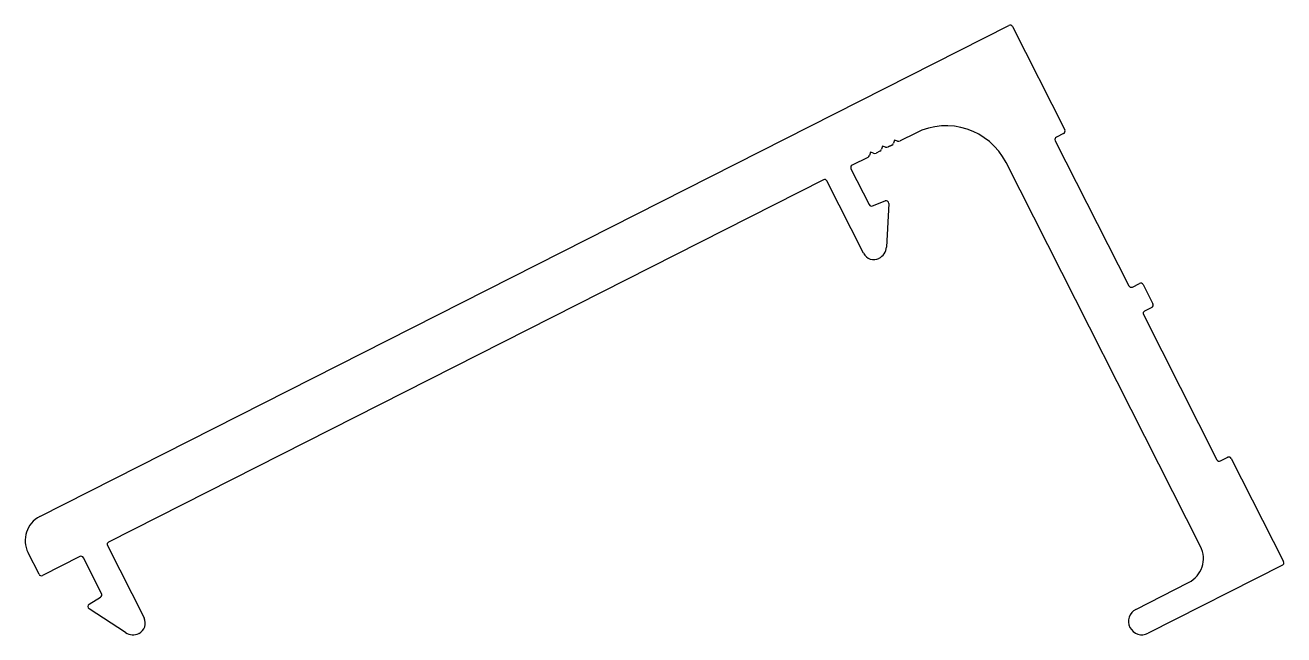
# Model space of a CAD drawing. Extents: x -45.5 to 48.1, y 0.4 to 45.8.
import ezdxf

# ---------------------------------------------------------------- set-up
doc = ezdxf.new("R2010")
doc.units = 0
doc.layers.get('0').update_dxf_attribs({"linetype": 'CONTINUOUS'})

msp = doc.modelspace()

# ---------------------------------------------------------------- linework, layer by layer
at = {"color": 7}
for p, q in [((-44.436, 9.234), (27.642, 45.752)), ((27.91, 45.664), (31.797, 37.992)), ((20.707, 37.754), (19.551, 37.168)), ((31.709, 37.723), (31.174, 37.452)), ((18.228, 36.772), (18.153, 36.542)), ((18.468, 36.702), (18.238, 36.777)), ((18.92, 36.849), (18.659, 36.716)), ((18.659, 36.716), (18.92, 36.849)), ((18.92, 36.849), (18.659, 36.716)), ((18.659, 36.716), (18.92, 36.849)), ((18.92, 36.849), (18.659, 36.716)), ((19.12, 37.224), (19.045, 36.994)), ((19.36, 37.154), (19.13, 37.229)), ((19.551, 37.168), (19.551, 37.168)), ((31.086, 37.183), (36.554, 26.389)), ((17.136, 35.945), (15.979, 35.359)), ((17.336, 36.32), (17.261, 36.09)), ((17.576, 36.25), (17.346, 36.325)), ((18.028, 36.397), (17.767, 36.264)), ((15.891, 35.09), (17.241, 32.427)), ((41.89, 7.008), (27.427, 35.554)), ((13.839, 34.274), (-39.327, 7.338)), ((16.833, 28.807), (14.107, 34.186)), ((17.494, 32.332), (18.43, 32.707)), ((18.704, 32.511), (18.527, 29.273)), ((17.98, 28.436), (17.975, 28.433)), ((36.823, 26.301), (37.358, 26.573)), ((37.627, 26.485), (38.35, 25.057)), ((38.262, 24.789), (37.727, 24.517)), ((37.639, 24.249), (43.108, 13.455)), ((43.377, 13.367), (43.912, 13.638)), ((44.181, 13.55), (48.067, 5.878)), ((-39.415, 7.069), (-36.69, 1.69)), ((-44.502, 4.94), (-45.316, 6.546)), ((-41.468, 6.253), (-44.233, 4.852)), ((-39.85, 3.502), (-41.199, 6.165)), ((47.979, 5.61), (37.988, 0.548)), ((37.085, 2.332), (41.009, 4.32)), ((-40.779, 2.709), (-39.923, 3.242)), ((-38.068, 0.6), (-40.783, 2.372)), ((-37.064, 0.548), (-37.069, 0.545))]:
    msp.add_line(p, q, dxfattribs=at)
for centre, radius, start, end in [((27.732, 45.573), 0.2, 26.86891, 116.86891), ((22.967, 33.294), 5, 26.86891, 116.86891), ((31.264, 37.274), 0.2, 116.86891, 206.86891), ((31.619, 37.902), 0.2, 296.86891, 26.86891), ((17.915, 36.62), 0.25, 296.86891, 341.86891), ((18.236, 36.769), 0.008, 71.86891, 161.86891), ((18.546, 36.939), 0.25, 251.86891, 296.86891), ((18.807, 37.072), 0.25, 296.86891, 341.86891), ((19.127, 37.221), 0.008, 71.86891, 161.86891), ((19.438, 37.391), 0.25, 251.86891, 296.86891), ((17.023, 36.168), 0.25, 296.86891, 341.86891), ((17.344, 36.318), 0.008, 71.86891, 161.86891), ((17.654, 36.487), 0.25, 251.86891, 296.86891), ((16.07, 35.18), 0.2, 116.86891, 206.86891), ((13.929, 34.096), 0.2, 26.86891, 116.86891), ((17.419, 32.517), 0.2, 206.86891, 291.86891), ((18.504, 32.522), 0.2, 356.86891, 111.86891), ((17.528, 29.328), 1, 296.86891, 356.86891), ((17.591, 29.191), 0.85, 206.86891, 296.86891), ((36.733, 26.48), 0.2, 206.86891, 296.86891), ((37.449, 26.394), 0.2, 26.86891, 116.86891), ((37.818, 24.339), 0.2, 116.86891, 206.86891), ((38.172, 24.967), 0.2, 296.86891, 26.86891), ((43.286, 13.545), 0.2, 206.86891, 296.86891), ((44.002, 13.46), 0.2, 26.86891, 116.86891), ((-43.532, 7.45), 2, 116.86891, 206.86891), ((-39.237, 7.16), 0.2, 116.86891, 206.86891), ((40.106, 6.105), 2, 296.86891, 26.86891), ((-41.378, 6.075), 0.2, 26.86891, 116.86891), ((47.889, 5.788), 0.2, 296.86891, 26.86891), ((-44.324, 5.031), 0.2, 206.86891, 296.86891), ((-40.028, 3.412), 0.2, 301.86891, 26.86891), ((-40.674, 2.539), 0.2, 121.86891, 236.86891), ((37.536, 1.44), 1, 116.86891, 206.86891), ((-37.448, 1.306), 0.85, 296.86891, 26.86891), ((37.536, 1.44), 1, 206.86891, 296.86891), ((-37.521, 1.437), 1, 236.86891, 296.86891)]:
    msp.add_arc(centre, radius, start, end, dxfattribs=at)

doc.saveas('drawing.dxf')
